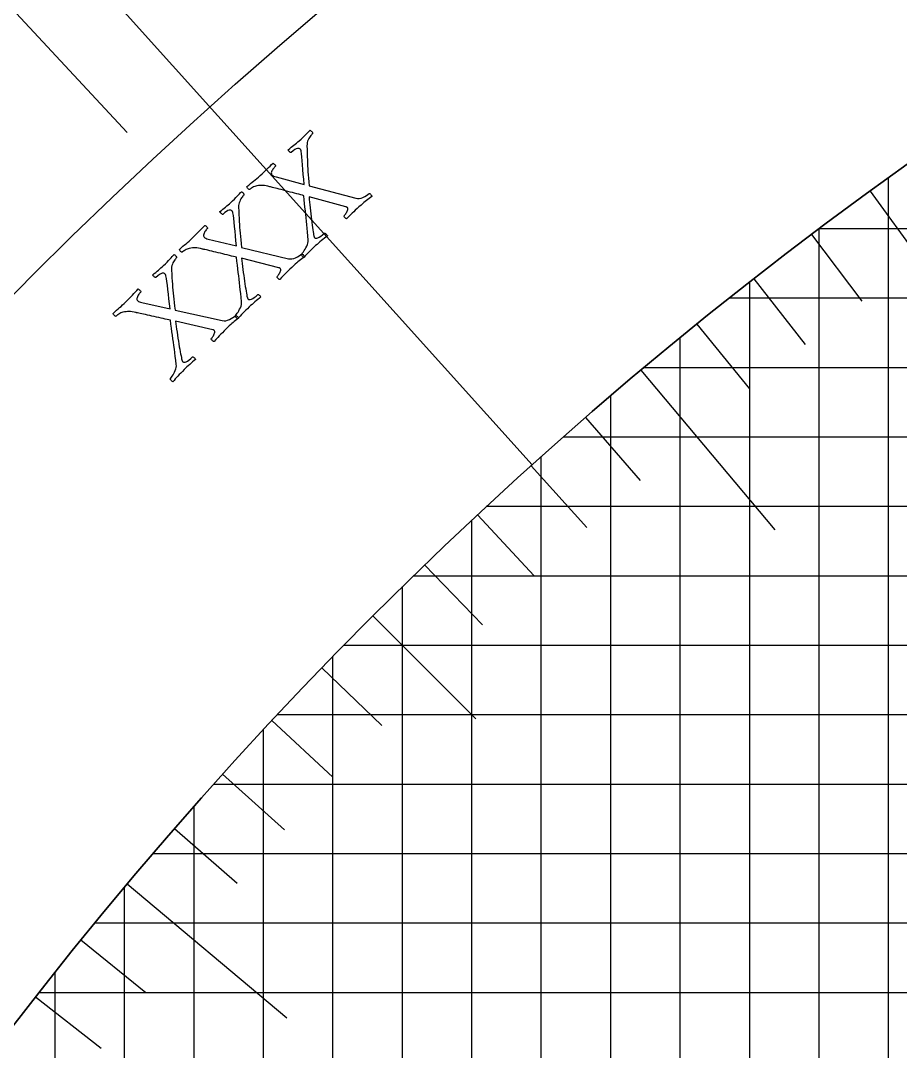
# Model space of a CAD drawing. Header units: millimetres. Extents: x -93 to 93, y -93 to 104.
# Drawn here: x -49.43 to -36.25, y 37.62 to 53.07 of the extents above; entities that cross this region are included whole.
import ezdxf

# ---------------------------------------------------------------- set-up
doc = ezdxf.new("R2010")
doc.units = ezdxf.units.MM
for name, color, linetype in [('ENGRAVE', 7, 'Continuous'), ('ENGRAVE_FINE', 8, 'Continuous'), ('TEXT', 5, 'Continuous')]:
    doc.layers.add(name, color=color, linetype=linetype)

msp = doc.modelspace()

# ---------------------------------------------------------------- linework, layer by layer
at = {"layer": 'ENGRAVE'}
for points in [[(-49.188, 54.6654), (-41.7634, 46.414)], [(-50.0989, 53.8318), (-47.8303, 51.3941)], [(-36.4219, 0), (-36.4219, 50.7138)], [(-40.1341, 47.8299), (-38.1273, 45.4384)], [(0, 46.8281), (-41.2985, 46.8281)], [(-41.625, 0), (-41.625, 46.5382)], [(-44.15, 44.15), (-42.6047, 42.6047)], [(0, 41.625), (-46.5382, 41.625)], [(-46.8281, 0), (-46.8281, 41.2985)], [(-47.8299, 40.1341), (-45.4384, 38.1273)]]:
    msp.add_lwpolyline(points, dxfattribs=at)
for radius in [90.65, 90.65, 88.2219, 83.7125, 83.7125, 80.1513, 73.5375, 73.5375, 69.6525, 62.4375, 62.4375]:
    msp.add_circle((0, 0), radius, dxfattribs=at)
msp.add_arc((0, 0), 62.4375, 90, 180, dxfattribs=at)
at = {"layer": 'ENGRAVE_FINE'}
for points in [[(-36.6998, 50.513), (-35.9658, 49.5027)], [(-37.4625, 0), (-37.4625, 49.95)], [(0, 49.95), (-37.4625, 49.95)], [(-37.5758, 49.8648), (-36.8243, 48.8675)], [(-38.5031, 0), (-38.5031, 49.1523)], [(-38.4404, 49.2014), (-37.6716, 48.2174)], [(0, 48.9094), (-38.8113, 48.9094)], [(-39.2932, 48.5231), (-38.5073, 47.5526)], [(-39.5438, 0), (-39.5438, 48.3191)], [(0, 47.8688), (-40.0877, 47.8688)], [(-40.5844, 0), (-40.5844, 47.4484)], [(-40.9627, 47.1222), (-40.1434, 46.1797)], [(-41.7788, 46.4001), (-40.9433, 45.4721)], [(0, 45.7875), (-42.4493, 45.7875)], [(-42.6656, 0), (-42.6656, 45.586)], [(-42.5823, 45.6639), (-41.7306, 44.7506)], [(-43.3727, 44.9138), (-42.5053, 44.0155)], [(0, 44.7469), (-43.5449, 44.7469)], [(-43.7063, 0), (-43.7063, 44.5893)], [(0, 43.7063), (-44.5893, 43.7063)], [(-44.7469, 0), (-44.7469, 43.5449)], [(-44.9138, 43.3727), (-44.0155, 42.5053)], [(0, 42.6656), (-45.586, 42.6656)], [(-45.6639, 42.5823), (-44.7506, 41.7306)], [(-45.7875, 0), (-45.7875, 42.4493)], [(-46.4001, 41.7788), (-45.4721, 40.9433)], [(-47.1222, 40.9627), (-46.1797, 40.1434)], [(0, 40.5844), (-47.4484, 40.5844)], [(-47.8688, 0), (-47.8688, 40.0877)], [(0, 39.5438), (-48.3191, 39.5438)], [(-48.5231, 39.2932), (-47.5526, 38.5073)], [(-48.9094, 0), (-48.9094, 38.8113)], [(0, 38.5031), (-49.1523, 38.5031)], [(-49.2014, 38.4404), (-48.2174, 37.6716)]]:
    msp.add_lwpolyline(points, dxfattribs=at)
at = {"layer": 'TEXT'}
for points in [[(-45.8361, 50.7499), (-45.8085, 50.7751), (-45.7823, 50.7995), (-45.7576, 50.8231), (-45.7343, 50.8459), (-45.7118, 50.8681), (-45.6894, 50.8901), (-45.667, 50.9118), (-45.6448, 50.9332), (-45.64, 50.9306), (-45.6341, 50.926), (-45.6272, 50.9196), (-45.6194, 50.9112), (-45.6124, 50.9027), (-45.6084, 50.8958), (-45.6072, 50.8905), (-45.6089, 50.8869), (-45.6149, 50.8811), (-45.6219, 50.8735), (-45.6297, 50.8643), (-45.6385, 50.8533), (-45.6473, 50.8412), (-45.6549, 50.8288), (-45.6615, 50.8159), (-45.6669, 50.8025), (-45.6701, 50.7894), (-45.6697, 50.7772), (-45.6659, 50.7658), (-45.6586, 50.7553), (-45.6491, 50.7471), (-45.636, 50.7397), (-45.6194, 50.7331), (-45.5992, 50.7272), (-45.1793, 50.6154), (-45.1856, 50.6911), (-45.1914, 50.7648), (-45.1967, 50.8365), (-45.2014, 50.9061), (-45.2061, 50.9706), (-45.2111, 51.0267), (-45.2164, 51.0745), (-45.222, 51.1139), (-45.2233, 51.1197), (-45.2252, 51.1251), (-45.2275, 51.13), (-45.2303, 51.1345), (-45.2331, 51.1383), (-45.2353, 51.1413), (-45.2368, 51.1434), (-45.2378, 51.1446), (-45.244, 51.1492), (-45.253, 51.1521), (-45.2646, 51.1533), (-45.279, 51.1528), (-45.2968, 51.148), (-45.3188, 51.1363), (-45.345, 51.1178), (-45.3754, 51.0924), (-45.3791, 51.0924), (-45.3842, 51.0948), (-45.3905, 51.0997), (-45.3983, 51.107), (-45.4058, 51.1153), (-45.4118, 51.1226), (-45.4161, 51.1292), (-45.4188, 51.1349), (-45.3951, 51.1532), (-45.3728, 51.1705), (-45.3519, 51.1867), (-45.3323, 51.2018), (-45.3131, 51.217), (-45.2933, 51.2332), (-45.2728, 51.2505), (-45.2517, 51.2689), (-45.2228, 51.2947), (-45.1967, 51.3187), (-45.1734, 51.3411), (-45.1527, 51.3617), (-45.1342, 51.3805), (-45.1173, 51.3976), (-45.102, 51.4129), (-45.0884, 51.4265), (-45.0837, 51.424), (-45.0782, 51.4201), (-45.072, 51.4148), (-45.0651, 51.408), (-45.0588, 51.4005), (-45.0545, 51.393), (-45.0521, 51.3856), (-45.0516, 51.3781), (-45.0557, 51.3741), (-45.0617, 51.3676), (-45.0695, 51.3585), (-45.0792, 51.347), (-45.0896, 51.3334), (-45.0995, 51.318), (-45.109, 51.301), (-45.1181, 51.2822), (-45.1258, 51.2621), (-45.1314, 51.2409), (-45.1348, 51.2187), (-45.136, 51.1954), (-45.1344, 51.1363), (-45.1328, 51.0813), (-45.1315, 51.0302), (-45.1303, 50.9832), (-45.1289, 50.9382), (-45.127, 50.8933), (-45.1246, 50.8484), (-45.1217, 50.8037), (-45.1184, 50.7569), (-45.1145, 50.7061), (-45.11, 50.6511), (-45.1051, 50.5921), (-44.4058, 50.408), (-44.3799, 50.4037), (-44.3532, 50.4042), (-44.3256, 50.4097), (-44.2972, 50.42), (-44.2696, 50.4333), (-44.2446, 50.4475), (-44.222, 50.4626), (-44.202, 50.4786), (-44.1967, 50.4765), (-44.1908, 50.4724), (-44.1844, 50.4664), (-44.1775, 50.4584), (-44.1711, 50.4503), (-44.1664, 50.4438), (-44.1633, 50.439), (-44.1619, 50.4359), (-44.1851, 50.4183), (-44.2067, 50.4019), (-44.2266, 50.3868), (-44.2448, 50.373), (-44.263, 50.3588), (-44.2826, 50.3429), (-44.3038, 50.325), (-44.3264, 50.3054), (-44.3572, 50.278), (-44.3856, 50.252), (-44.4118, 50.2276), (-44.4356, 50.2047), (-44.4593, 50.1816), (-44.4849, 50.1566), (-44.5124, 50.1296), (-44.5418, 50.1007), (-44.548, 50.1022), (-44.5548, 50.1059), (-44.5622, 50.1119), (-44.5703, 50.1202), (-44.5772, 50.1287), (-44.5812, 50.1356), (-44.5824, 50.1408), (-44.5807, 50.1444), (-44.5756, 50.1495), (-44.5695, 50.1565), (-44.5625, 50.1653), (-44.5546, 50.176), (-44.5466, 50.1879), (-44.5395, 50.2002), (-44.5334, 50.2129), (-44.5281, 50.2261), (-44.5246, 50.2386), (-44.5239, 50.2496), (-44.526, 50.259), (-44.5309, 50.2668), (-44.5325, 50.2684), (-44.5348, 50.27), (-44.5375, 50.2717), (-44.5408, 50.2734), (-44.5443, 50.2749), (-44.5477, 50.276), (-44.5509, 50.2768), (-44.5539, 50.2771), (-45.1057, 50.429), (-45.1025, 50.3902), (-45.0988, 50.3494), (-45.0946, 50.3068), (-45.0899, 50.2623), (-45.085, 50.2172), (-45.08, 50.1727), (-45.0749, 50.1287), (-45.0698, 50.0852), (-45.0647, 50.0435), (-45.0596, 50.0045), (-45.0545, 49.9683), (-45.0495, 49.9349), (-45.0447, 49.9054), (-45.0407, 49.8809), (-45.0373, 49.8615), (-45.0346, 49.847), (-45.0339, 49.8445), (-45.033, 49.8414), (-45.032, 49.8377), (-45.0308, 49.8335), (-45.0293, 49.8291), (-45.0272, 49.8248), (-45.0245, 49.8207), (-45.0213, 49.8168), (-45.0135, 49.8114), (-45.0027, 49.8093), (-44.9888, 49.8105), (-44.972, 49.8149), (-44.952, 49.8237), (-44.9286, 49.8382), (-44.902, 49.8583), (-44.8719, 49.884), (-44.8665, 49.8821), (-44.8602, 49.8783), (-44.8533, 49.8728), (-44.8456, 49.8655), (-44.8385, 49.858), (-44.8336, 49.8518), (-44.8306, 49.8469), (-44.8297, 49.8433), (-44.852, 49.8259), (-44.8744, 49.8083), (-44.8969, 49.7904), (-44.9195, 49.7723), (-44.9419, 49.7539), (-44.9638, 49.7354), (-44.9853, 49.7167), (-45.0063, 49.698), (-45.0344, 49.6723), (-45.06, 49.6482), (-45.0833, 49.6258), (-45.1042, 49.6049), (-45.124, 49.5847), (-45.1441, 49.564), (-45.1645, 49.5428), (-45.1852, 49.5212), (-45.1904, 49.5245), (-45.1959, 49.5295), (-45.2017, 49.5361), (-45.2078, 49.5444), (-45.2134, 49.5527), (-45.2175, 49.5593), (-45.2202, 49.5641), (-45.2216, 49.5672), (-45.2172, 49.5718), (-45.2103, 49.58), (-45.2009, 49.5917), (-45.1889, 49.6069), (-45.1758, 49.6248), (-45.1632, 49.6444), (-45.1511, 49.6657), (-45.1395, 49.6886), (-45.1297, 49.7122), (-45.1233, 49.7354), (-45.1202, 49.7582), (-45.1204, 49.7806), (-45.1255, 49.8422), (-45.1305, 49.9011), (-45.1354, 49.9572), (-45.1402, 50.0106), (-45.145, 50.0626), (-45.15, 50.1146), (-45.1551, 50.1666), (-45.1604, 50.2187), (-45.1657, 50.2719), (-45.1711, 50.3274), (-45.1765, 50.385), (-45.1819, 50.445), (-45.2044, 50.4515), (-45.2297, 50.4586), (-45.2577, 50.4662), (-45.2885, 50.4742), (-45.321, 50.4827), (-45.3541, 50.4915), (-45.3879, 50.5006), (-45.4223, 50.5099), (-45.4564, 50.5192), (-45.4895, 50.528), (-45.5216, 50.5365), (-45.5525, 50.5444), (-45.5815, 50.5518), (-45.6078, 50.5585), (-45.6313, 50.5646), (-45.6521, 50.5699), (-45.6691, 50.5742), (-45.6813, 50.5773), (-45.6886, 50.5792), (-45.691, 50.5798), (-45.7206, 50.5877), (-45.748, 50.5937), (-45.7732, 50.5979), (-45.7962, 50.6001), (-45.8184, 50.6007), (-45.8411, 50.5997), (-45.8643, 50.5971), (-45.8881, 50.5929), (-45.9039, 50.5891), (-45.9195, 50.5838), (-45.9351, 50.577), (-45.9505, 50.5688), (-45.9649, 50.56), (-45.9771, 50.552), (-45.9873, 50.5446), (-45.9954, 50.5379), (-45.9992, 50.5365), (-46.0043, 50.5382), (-46.0107, 50.5429), (-46.0185, 50.5507), (-46.0258, 50.5595), (-46.031, 50.5676), (-46.034, 50.5748), (-46.0347, 50.5811), (-46.0068, 50.605), (-45.9808, 50.6269), (-45.9568, 50.6469), (-45.9348, 50.6648), (-45.9128, 50.6829), (-45.889, 50.7031), (-45.8635, 50.7254), (-45.8361, 50.7499)], [(-46.8516, 49.814), (-46.8245, 49.8397), (-46.7989, 49.8646), (-46.7746, 49.8886), (-46.7518, 49.9119), (-46.7297, 49.9346), (-46.7077, 49.9571), (-46.6859, 49.9792), (-46.6641, 50.0011), (-46.6591, 49.9985), (-46.6532, 49.9941), (-46.6462, 49.9878), (-46.6382, 49.9795), (-46.6311, 49.9712), (-46.6269, 49.9644), (-46.6256, 49.9591), (-46.6273, 49.9554), (-46.6331, 49.9495), (-46.6399, 49.9419), (-46.6476, 49.9324), (-46.6562, 49.9213), (-46.6647, 49.9091), (-46.6721, 49.8964), (-46.6783, 49.8834), (-46.6835, 49.87), (-46.6864, 49.8568), (-46.6858, 49.8446), (-46.6818, 49.8333), (-46.6742, 49.8229), (-46.6646, 49.8149), (-46.6514, 49.8078), (-46.6346, 49.8015), (-46.6143, 49.796), (-46.1923, 49.6927), (-46.2001, 49.7683), (-46.2073, 49.8419), (-46.2141, 49.9134), (-46.2202, 49.9829), (-46.2262, 50.0473), (-46.2323, 50.1033), (-46.2386, 50.151), (-46.245, 50.1903), (-46.2464, 50.1961), (-46.2484, 50.2014), (-46.2508, 50.2063), (-46.2537, 50.2107), (-46.2566, 50.2144), (-46.2588, 50.2174), (-46.2604, 50.2194), (-46.2614, 50.2206), (-46.2677, 50.2251), (-46.2767, 50.2278), (-46.2884, 50.2288), (-46.3027, 50.228), (-46.3205, 50.2228), (-46.3422, 50.2107), (-46.3681, 50.1917), (-46.3979, 50.1657), (-46.4016, 50.1655), (-46.4067, 50.1678), (-46.4132, 50.1726), (-46.4211, 50.1798), (-46.4288, 50.1879), (-46.4349, 50.1952), (-46.4393, 50.2016), (-46.4421, 50.2073), (-46.4188, 50.2261), (-46.3969, 50.2438), (-46.3763, 50.2604), (-46.357, 50.2759), (-46.3381, 50.2915), (-46.3186, 50.3081), (-46.2985, 50.3258), (-46.2778, 50.3447), (-46.2495, 50.371), (-46.2239, 50.3956), (-46.2009, 50.4184), (-46.1807, 50.4394), (-46.1626, 50.4586), (-46.146, 50.476), (-46.1311, 50.4917), (-46.1177, 50.5055), (-46.1129, 50.5031), (-46.1074, 50.4993), (-46.1011, 50.4941), (-46.0941, 50.4874), (-46.0876, 50.4801), (-46.0831, 50.4727), (-46.0806, 50.4653), (-46.08, 50.4579), (-46.084, 50.4538), (-46.0898, 50.4471), (-46.0975, 50.4379), (-46.1069, 50.4262), (-46.117, 50.4123), (-46.1267, 50.3968), (-46.1358, 50.3796), (-46.1445, 50.3607), (-46.1518, 50.3404), (-46.157, 50.3191), (-46.1599, 50.2968), (-46.1607, 50.2735), (-46.1578, 50.2145), (-46.1552, 50.1594), (-46.1528, 50.1084), (-46.1506, 50.0614), (-46.1483, 50.0165), (-46.1455, 49.9716), (-46.1423, 49.9268), (-46.1385, 49.8821), (-46.1342, 49.8354), (-46.1292, 49.7847), (-46.1237, 49.7298), (-46.1175, 49.6709), (-45.4147, 49.501), (-45.3887, 49.4972), (-45.362, 49.4982), (-45.3346, 49.5043), (-45.3064, 49.5152), (-45.2791, 49.5291), (-45.2543, 49.5437), (-45.2321, 49.5593), (-45.2124, 49.5756), (-45.207, 49.5737), (-45.201, 49.5697), (-45.1945, 49.5638), (-45.1874, 49.556), (-45.1809, 49.548), (-45.1761, 49.5416), (-45.1729, 49.5369), (-45.1714, 49.5338), (-45.1943, 49.5157), (-45.2155, 49.4989), (-45.2351, 49.4834), (-45.253, 49.4692), (-45.2709, 49.4547), (-45.2902, 49.4383), (-45.311, 49.4201), (-45.3332, 49.4), (-45.3635, 49.3719), (-45.3914, 49.3455), (-45.417, 49.3205), (-45.4404, 49.2971), (-45.4636, 49.2735), (-45.4887, 49.248), (-45.5156, 49.2205), (-45.5445, 49.191), (-45.5507, 49.1924), (-45.5576, 49.196), (-45.5651, 49.2018), (-45.5733, 49.2099), (-45.5804, 49.2183), (-45.5846, 49.2251), (-45.5858, 49.2303), (-45.5842, 49.2339), (-45.5792, 49.2391), (-45.5733, 49.2462), (-45.5665, 49.2552), (-45.5587, 49.2661), (-45.551, 49.2781), (-45.5442, 49.2905), (-45.5383, 49.3034), (-45.5333, 49.3166), (-45.5301, 49.3292), (-45.5296, 49.3402), (-45.5319, 49.3496), (-45.5369, 49.3573), (-45.5386, 49.3589), (-45.5408, 49.3604), (-45.5436, 49.362), (-45.547, 49.3636), (-45.5505, 49.3651), (-45.5539, 49.3662), (-45.5571, 49.3668), (-45.5601, 49.3672), (-46.1149, 49.5079), (-46.1109, 49.4691), (-46.1063, 49.4284), (-46.1013, 49.3859), (-46.0957, 49.3415), (-46.0899, 49.2965), (-46.084, 49.2521), (-46.0781, 49.2082), (-46.0721, 49.1649), (-46.0661, 49.1232), (-46.0602, 49.0844), (-46.0544, 49.0483), (-46.0487, 49.015), (-46.0434, 48.9856), (-46.0388, 48.9612), (-46.035, 48.9418), (-46.032, 48.9274), (-46.0313, 48.9249), (-46.0304, 48.9218), (-46.0293, 48.9182), (-46.028, 48.914), (-46.0264, 48.9096), (-46.0242, 48.9054), (-46.0215, 48.9013), (-46.0182, 48.8975), (-46.0102, 48.8923), (-45.9994, 48.8904), (-45.9856, 48.8918), (-45.9688, 48.8966), (-45.9489, 48.9058), (-45.9259, 48.9207), (-45.8996, 48.9414), (-45.8702, 48.9676), (-45.8646, 48.9658), (-45.8583, 48.9623), (-45.8513, 48.9569), (-45.8434, 48.9498), (-45.8362, 48.9424), (-45.8311, 48.9362), (-45.8281, 48.9314), (-45.8271, 48.9278), (-45.8491, 48.91), (-45.8711, 48.892), (-45.8932, 48.8736), (-45.9154, 48.855), (-45.9375, 48.8362), (-45.959, 48.8172), (-45.9801, 48.7982), (-46.0008, 48.779), (-46.0283, 48.7527), (-46.0535, 48.7282), (-46.0763, 48.7052), (-46.0967, 48.684), (-46.1161, 48.6633), (-46.1358, 48.6422), (-46.1558, 48.6207), (-46.1761, 48.5987), (-46.1813, 48.6018), (-46.1869, 48.6067), (-46.1929, 48.6132), (-46.1991, 48.6214), (-46.2048, 48.6296), (-46.2091, 48.6361), (-46.2119, 48.6408), (-46.2133, 48.6439), (-46.2091, 48.6486), (-46.2023, 48.6569), (-46.1931, 48.6688), (-46.1814, 48.6843), (-46.1687, 48.7024), (-46.1566, 48.7222), (-46.1449, 48.7437), (-46.1337, 48.7669), (-46.1244, 48.7907), (-46.1185, 48.814), (-46.1158, 48.8369), (-46.1165, 48.8593), (-46.1229, 48.9208), (-46.129, 48.9795), (-46.135, 49.0356), (-46.1409, 49.0888), (-46.1468, 49.1407), (-46.1528, 49.1926), (-46.159, 49.2445), (-46.1653, 49.2965), (-46.1717, 49.3496), (-46.1782, 49.4049), (-46.1848, 49.4625), (-46.1914, 49.5223), (-46.214, 49.5284), (-46.2394, 49.5349), (-46.2676, 49.5419), (-46.2985, 49.5494), (-46.3312, 49.5572), (-46.3645, 49.5653), (-46.3984, 49.5737), (-46.433, 49.5823), (-46.4674, 49.5909), (-46.5006, 49.5991), (-46.5328, 49.6069), (-46.5639, 49.6142), (-46.5931, 49.621), (-46.6195, 49.6272), (-46.6431, 49.6328), (-46.664, 49.6377), (-46.6811, 49.6417), (-46.6933, 49.6445), (-46.7006, 49.6462), (-46.7031, 49.6468), (-46.7329, 49.6541), (-46.7604, 49.6596), (-46.7857, 49.6632), (-46.8087, 49.665), (-46.8309, 49.6651), (-46.8535, 49.6636), (-46.8767, 49.6606), (-46.9005, 49.6559), (-46.9161, 49.6518), (-46.9317, 49.6462), (-46.9471, 49.6391), (-46.9623, 49.6305), (-46.9765, 49.6215), (-46.9886, 49.6132), (-46.9986, 49.6056), (-47.0066, 49.5987), (-47.0103, 49.5973), (-47.0155, 49.5989), (-47.022, 49.6035), (-47.0299, 49.6111), (-47.0375, 49.6198), (-47.0428, 49.6277), (-47.0459, 49.6348), (-47.0468, 49.6412), (-47.0193, 49.6656), (-46.9938, 49.6881), (-46.9702, 49.7085), (-46.9485, 49.7269), (-46.927, 49.7454), (-46.9036, 49.7661), (-46.8785, 49.7889), (-46.8516, 49.814)], [(-47.848, 48.8577), (-47.8214, 48.8839), (-47.7963, 48.9093), (-47.7725, 48.9339), (-47.7502, 48.9576), (-47.7286, 48.9808), (-47.7071, 49.0037), (-47.6856, 49.0263), (-47.6643, 49.0486), (-47.6593, 49.0461), (-47.6533, 49.0418), (-47.6462, 49.0356), (-47.638, 49.0275), (-47.6307, 49.0193), (-47.6264, 49.0126), (-47.625, 49.0074), (-47.6266, 49.0037), (-47.6323, 48.9976), (-47.6389, 48.9898), (-47.6464, 48.9802), (-47.6548, 48.9689), (-47.663, 48.9565), (-47.6702, 48.9438), (-47.6762, 48.9306), (-47.6811, 48.9171), (-47.6837, 48.9038), (-47.6829, 48.8916), (-47.6786, 48.8804), (-47.6708, 48.8702), (-47.661, 48.8624), (-47.6477, 48.8556), (-47.6308, 48.8496), (-47.6104, 48.8445), (-47.1864, 48.7497), (-47.1957, 48.8252), (-47.2044, 48.8986), (-47.2126, 48.97), (-47.2202, 49.0393), (-47.2274, 49.1036), (-47.2347, 49.1594), (-47.2419, 49.207), (-47.2491, 49.2462), (-47.2507, 49.2519), (-47.2527, 49.2572), (-47.2552, 49.262), (-47.2582, 49.2664), (-47.2612, 49.2701), (-47.2635, 49.273), (-47.2651, 49.275), (-47.2662, 49.2762), (-47.2725, 49.2805), (-47.2816, 49.2831), (-47.2933, 49.2838), (-47.3076, 49.2827), (-47.3252, 49.2772), (-47.3468, 49.2646), (-47.3722, 49.2451), (-47.4015, 49.2185), (-47.4052, 49.2183), (-47.4104, 49.2205), (-47.4169, 49.2251), (-47.4249, 49.2322), (-47.4328, 49.2401), (-47.4391, 49.2472), (-47.4436, 49.2536), (-47.4466, 49.2592), (-47.4237, 49.2784), (-47.4021, 49.2966), (-47.3818, 49.3136), (-47.3629, 49.3295), (-47.3443, 49.3455), (-47.3251, 49.3625), (-47.3054, 49.3806), (-47.285, 49.3998), (-47.2573, 49.4268), (-47.2321, 49.4518), (-47.2097, 49.4751), (-47.1899, 49.4965), (-47.1721, 49.5161), (-47.156, 49.5339), (-47.1413, 49.5498), (-47.1282, 49.5639), (-47.1234, 49.5616), (-47.1178, 49.5579), (-47.1114, 49.5528), (-47.1042, 49.5463), (-47.0976, 49.5391), (-47.093, 49.5318), (-47.0903, 49.5244), (-47.0895, 49.517), (-47.0935, 49.5128), (-47.0992, 49.5061), (-47.1066, 49.4967), (-47.1158, 49.4848), (-47.1257, 49.4708), (-47.135, 49.455), (-47.1438, 49.4376), (-47.1521, 49.4185), (-47.159, 49.3981), (-47.1637, 49.3767), (-47.1662, 49.3544), (-47.1665, 49.3311), (-47.1625, 49.2721), (-47.1587, 49.2171), (-47.1553, 49.1662), (-47.1522, 49.1192), (-47.149, 49.0743), (-47.1453, 49.0295), (-47.1411, 48.9848), (-47.1364, 48.9402), (-47.1311, 48.8936), (-47.1252, 48.843), (-47.1185, 48.7882), (-47.1112, 48.7294), (-46.405, 48.5738), (-46.379, 48.5705), (-46.3524, 48.5721), (-46.325, 48.5787), (-46.2971, 48.5902), (-46.27, 48.6046), (-46.2456, 48.6198), (-46.2237, 48.6357), (-46.2043, 48.6525), (-46.1989, 48.6506), (-46.1928, 48.6468), (-46.1862, 48.6411), (-46.1789, 48.6334), (-46.1723, 48.6255), (-46.1673, 48.6192), (-46.1641, 48.6146), (-46.1625, 48.6115), (-46.185, 48.593), (-46.2058, 48.5757), (-46.2251, 48.5598), (-46.2428, 48.5453), (-46.2604, 48.5304), (-46.2794, 48.5137), (-46.2998, 48.495), (-46.3216, 48.4744), (-46.3512, 48.4458), (-46.3786, 48.4188), (-46.4038, 48.3933), (-46.4267, 48.3695), (-46.4493, 48.3454), (-46.4739, 48.3193), (-46.5003, 48.2913), (-46.5286, 48.2613), (-46.5348, 48.2625), (-46.5418, 48.2659), (-46.5494, 48.2716), (-46.5578, 48.2795), (-46.565, 48.2878), (-46.5693, 48.2945), (-46.5707, 48.2997), (-46.5692, 48.3034), (-46.5643, 48.3086), (-46.5585, 48.3158), (-46.5518, 48.325), (-46.5443, 48.336), (-46.5369, 48.3482), (-46.5303, 48.3607), (-46.5246, 48.3737), (-46.5199, 48.387), (-46.517, 48.3997), (-46.5167, 48.4107), (-46.5192, 48.4201), (-46.5243, 48.4277), (-46.5261, 48.4292), (-46.5283, 48.4307), (-46.5312, 48.4322), (-46.5346, 48.4338), (-46.5381, 48.4352), (-46.5415, 48.4362), (-46.5447, 48.4368), (-46.5478, 48.437), (-47.1053, 48.5665), (-47.1005, 48.5278), (-47.0951, 48.4873), (-47.0892, 48.4449), (-47.0827, 48.4006), (-47.076, 48.3557), (-47.0692, 48.3114), (-47.0624, 48.2676), (-47.0555, 48.2245), (-47.0487, 48.1829), (-47.042, 48.1442), (-47.0355, 48.1083), (-47.0291, 48.0751), (-47.0232, 48.0458), (-47.0182, 48.0215), (-47.014, 48.0022), (-47.0107, 47.9878), (-47.0099, 47.9854), (-47.0089, 47.9823), (-47.0077, 47.9787), (-47.0064, 47.9745), (-47.0047, 47.9702), (-47.0024, 47.966), (-46.9996, 47.962), (-46.9962, 47.9582), (-46.9882, 47.9532), (-46.9773, 47.9515), (-46.9635, 47.9532), (-46.9468, 47.9583), (-46.9272, 47.9679), (-46.9045, 47.9833), (-46.8786, 48.0045), (-46.8497, 48.0314), (-46.8441, 48.0297), (-46.8378, 48.0262), (-46.8306, 48.021), (-46.8226, 48.014), (-46.8152, 48.0068), (-46.81, 48.0007), (-46.8069, 47.9959), (-46.8059, 47.9924), (-46.8274, 47.9742), (-46.8491, 47.9557), (-46.8708, 47.9369), (-46.8927, 47.9178), (-46.9143, 47.8985), (-46.9355, 47.8792), (-46.9562, 47.8597), (-46.9764, 47.8401), (-47.0034, 47.8133), (-47.0281, 47.7882), (-47.0504, 47.7648), (-47.0705, 47.7432), (-47.0895, 47.7221), (-47.1087, 47.7006), (-47.1283, 47.6787), (-47.1481, 47.6563), (-47.1534, 47.6593), (-47.1591, 47.6641), (-47.1651, 47.6705), (-47.1716, 47.6785), (-47.1774, 47.6866), (-47.1818, 47.693), (-47.1848, 47.6977), (-47.1862, 47.7008), (-47.1821, 47.7055), (-47.1755, 47.7139), (-47.1665, 47.726), (-47.1552, 47.7418), (-47.1428, 47.7602), (-47.1311, 47.7802), (-47.1198, 47.8019), (-47.1091, 47.8253), (-47.1003, 47.8493), (-47.0948, 47.8727), (-47.0927, 47.8956), (-47.0938, 47.918), (-47.1014, 47.9794), (-47.1087, 48.038), (-47.1159, 48.0939), (-47.1228, 48.147), (-47.1297, 48.1988), (-47.1368, 48.2506), (-47.144, 48.3023), (-47.1514, 48.3542), (-47.1589, 48.4071), (-47.1665, 48.4623), (-47.1742, 48.5197), (-47.182, 48.5794), (-47.2048, 48.585), (-47.2303, 48.5911), (-47.2586, 48.5975), (-47.2897, 48.6043), (-47.3225, 48.6115), (-47.356, 48.6189), (-47.3901, 48.6266), (-47.4248, 48.6346), (-47.4593, 48.6425), (-47.4928, 48.65), (-47.5251, 48.6571), (-47.5563, 48.6638), (-47.5856, 48.67), (-47.6122, 48.6756), (-47.6359, 48.6807), (-47.6569, 48.6852), (-47.6741, 48.6889), (-47.6863, 48.6915), (-47.6937, 48.693), (-47.6961, 48.6936), (-47.7261, 48.7002), (-47.7537, 48.7051), (-47.779, 48.7083), (-47.8021, 48.7096), (-47.8243, 48.7093), (-47.8469, 48.7073), (-47.87, 48.7038), (-47.8937, 48.6987), (-47.9093, 48.6943), (-47.9247, 48.6883), (-47.9399, 48.6809), (-47.955, 48.672), (-47.969, 48.6627), (-47.9809, 48.6542), (-47.9908, 48.6464), (-47.9986, 48.6393), (-48.0023, 48.6378), (-48.0075, 48.6393), (-48.0141, 48.6438), (-48.0222, 48.6512), (-48.0299, 48.6598), (-48.0354, 48.6676), (-48.0386, 48.6746), (-48.0397, 48.681), (-48.0127, 48.706), (-47.9877, 48.7289), (-47.9645, 48.7498), (-47.9432, 48.7687), (-47.922, 48.7876), (-47.899, 48.8087), (-47.8744, 48.8321), (-47.848, 48.8577)]]:
    msp.add_lwpolyline(points, close=True, dxfattribs=at)

doc.saveas('drawing.dxf')
